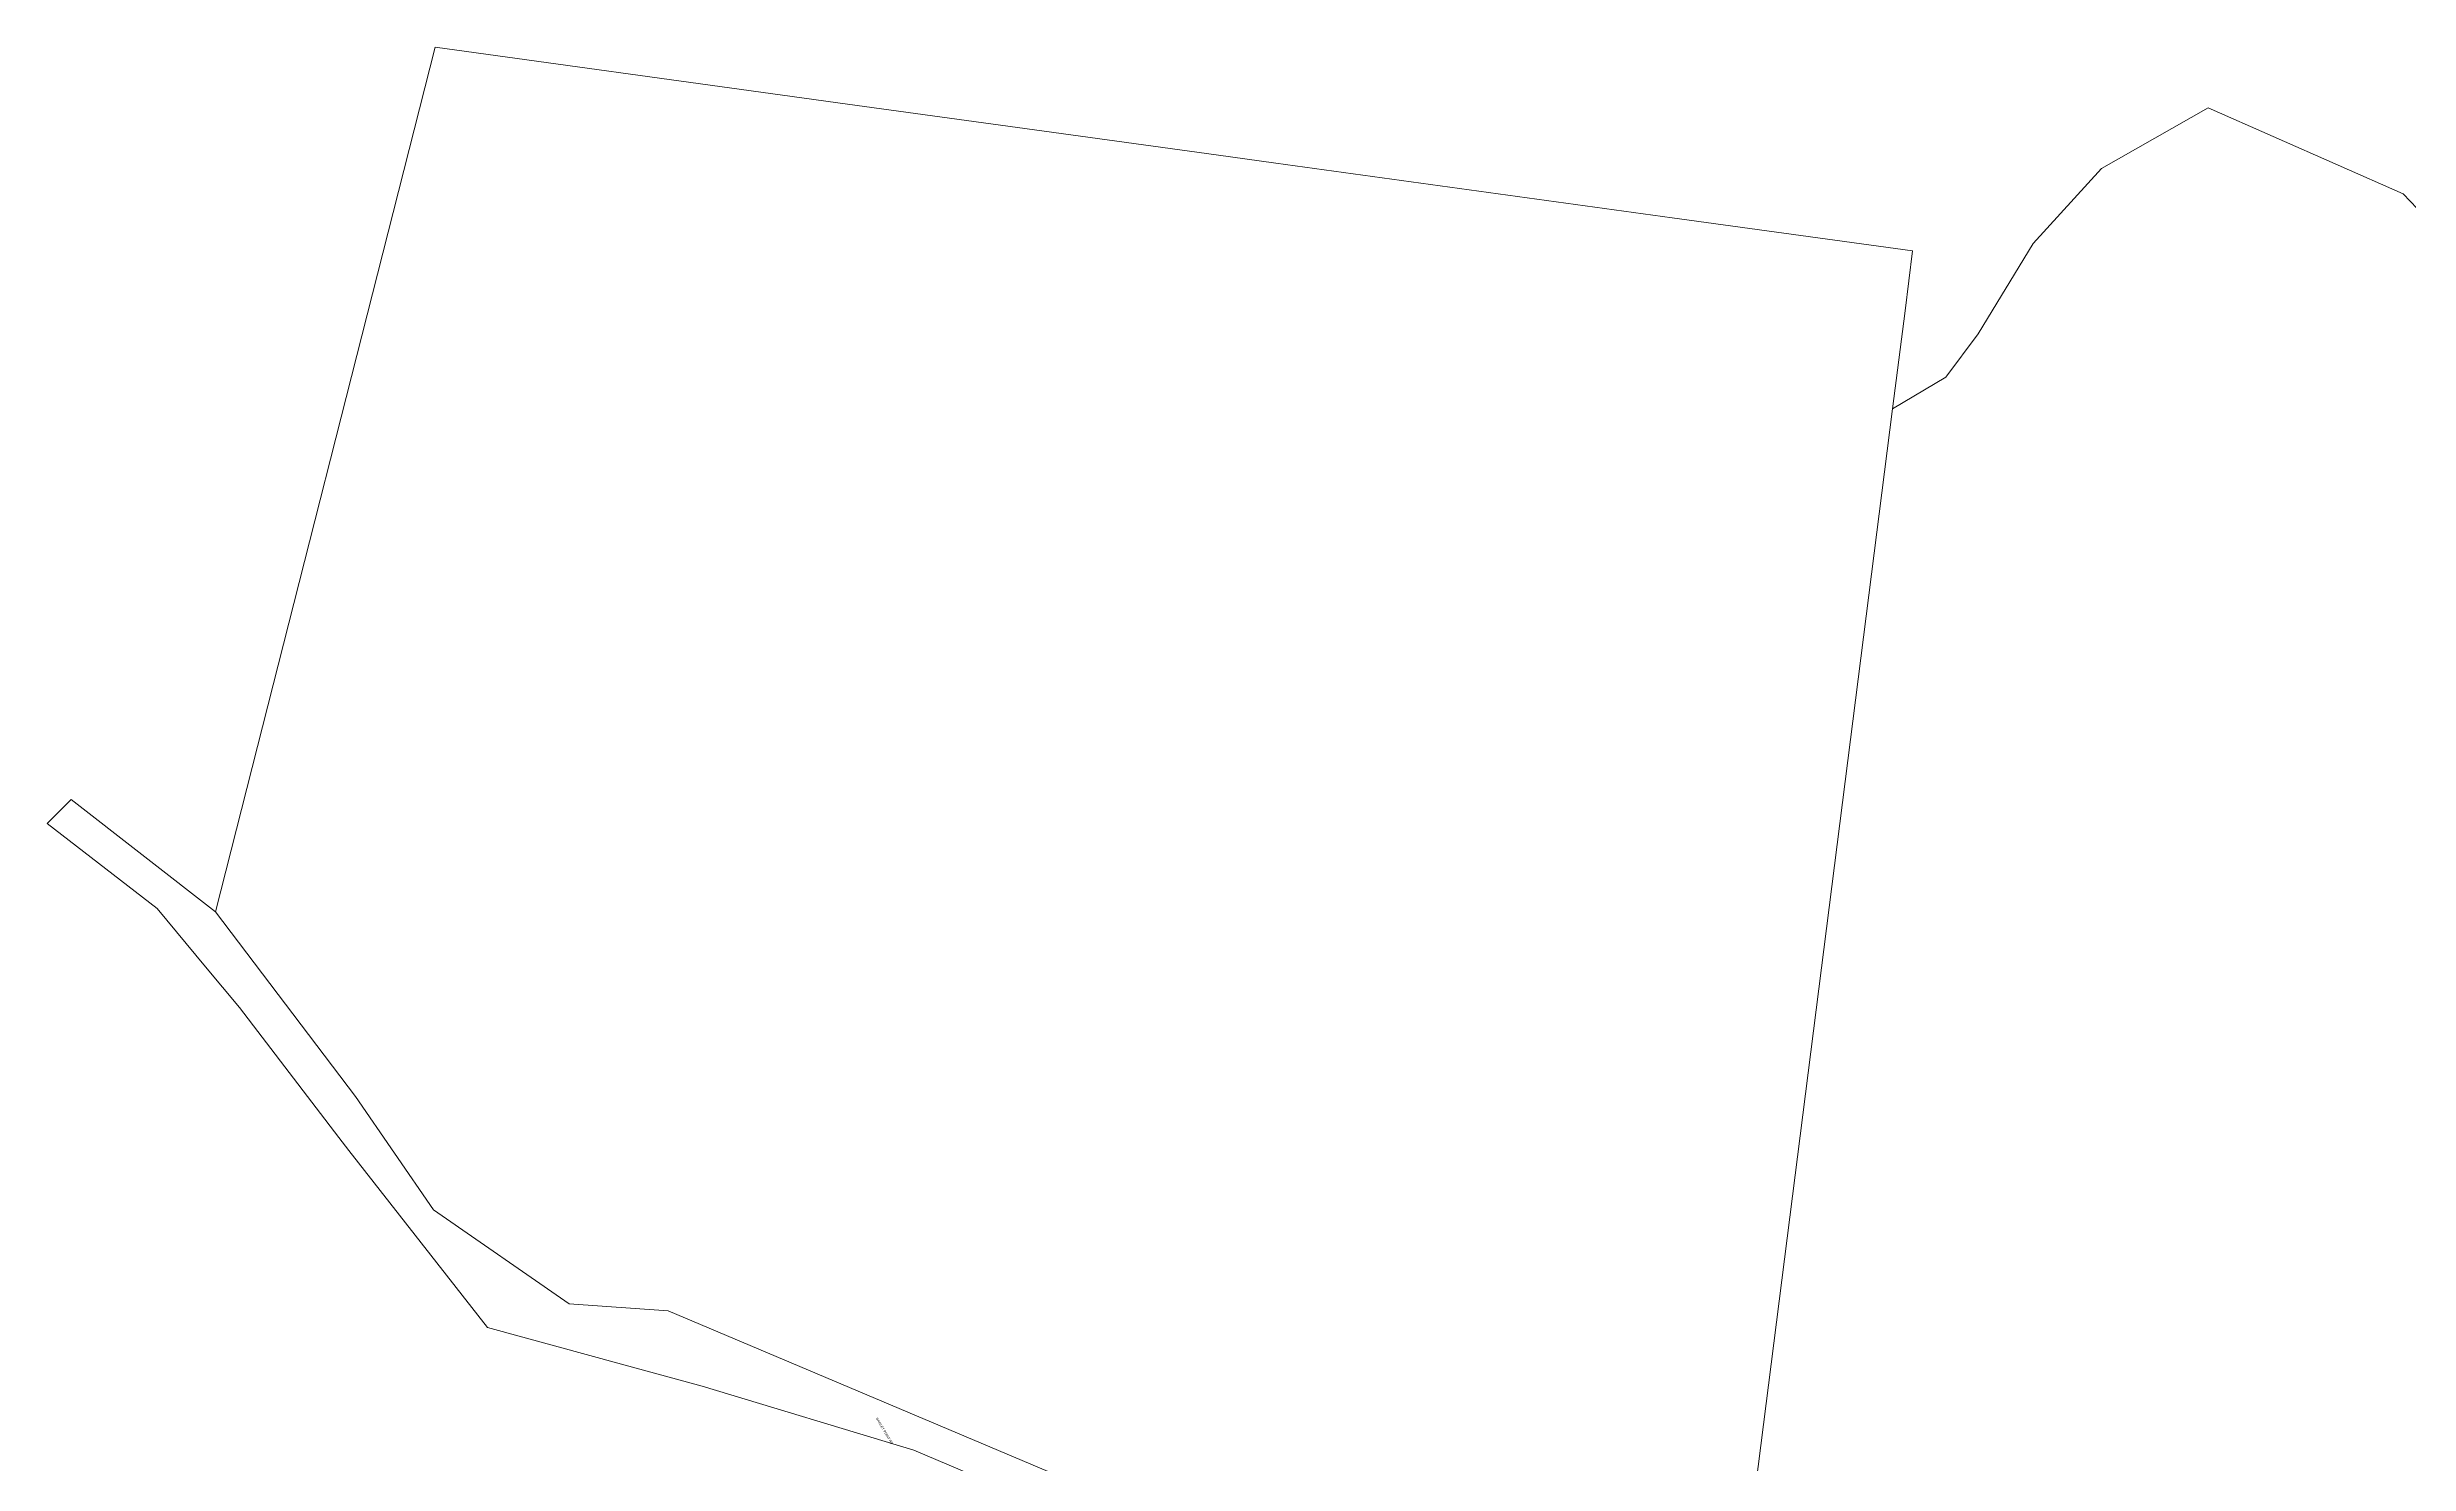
# Model space of a CAD drawing. Header units: metres. Extents: x 260053 to 263659, y 6066351 to 6070551.
# Drawn here: x 260053 to 261856, y 6068690 to 6069771 of the extents above; entities that cross this region are included whole.
import ezdxf

# ---------------------------------------------------------------- set-up
doc = ezdxf.new("R2010")
doc.units = ezdxf.units.M
doc.layers.add('Cadastre Land Parcels_SP_EXT', color=9, linetype='Continuous', lineweight=5)
doc.layers.add('Cadastre Roads_SP_EXT', color=9, linetype='Continuous', lineweight=5)
doc.styles.get("Standard").update_dxf_attribs({"font": 'arial.ttf'})

msp = doc.modelspace()

# ---------------------------------------------------------------- linework, layer by layer
at = {"layer": 'Cadastre Land Parcels_SP_EXT', "linetype": 'Continuous'}
for points in [[(261334.9, 6068497), (261461.8, 6069495.2), (261471.3, 6069569.9), (261477.1, 6069615.7), (261293.5, 6069641), (260990.9, 6069682.8), (260945.2, 6069689.1), (260806.6, 6069708.2), (260663.9, 6069727.9), (260621.7, 6069733.7), (260349.1, 6069771.3), (260181.2, 6069111), (260288.3, 6068969.9), (260347.7, 6068883.6), (260451.3, 6068811.7), (260527, 6068806.4), (261131.8, 6068550.6)], [(261905.1, 6069603.4), (261851.6, 6069659.3), (261702.7, 6069725), (261621.2, 6069678.6), (261569.2, 6069621.4), (261527, 6069552.4), (261502.4, 6069519.4), (261461.8, 6069495.2), (261334.9, 6068497)]]:
    msp.add_lwpolyline(points, dxfattribs=at)
at = {"layer": 'Cadastre Roads_SP_EXT', "linetype": 'Continuous'}
msp.add_lwpolyline([(261131.8, 6068550.6), (260527, 6068806.4), (260451.3, 6068811.7), (260347.7, 6068883.6), (260288.3, 6068969.9), (260181.2, 6069111), (260071, 6069196.7), (260059.7, 6069185.3), (260052.8, 6069178.4), (260136.7, 6069113.6), (260173.7, 6069069), (260199.6, 6069037.9), (260275.5, 6068938.7), (260283.1, 6068928.8), (260388.9, 6068793.5), (260491.4, 6068765.6), (260552.9, 6068748.9), (260714.5, 6068700), (260795.5, 6068665.7)], dxfattribs=at)

# ---------------------------------------------------------------- texts
at = {"layer": 'Cadastre Roads_SP_EXT'}
msp.add_text('BAWLEY POINT RD', height=1.8, rotation=300.5053, dxfattribs=at).set_placement((260685.4, 6068724.1))

doc.saveas('drawing.dxf')
